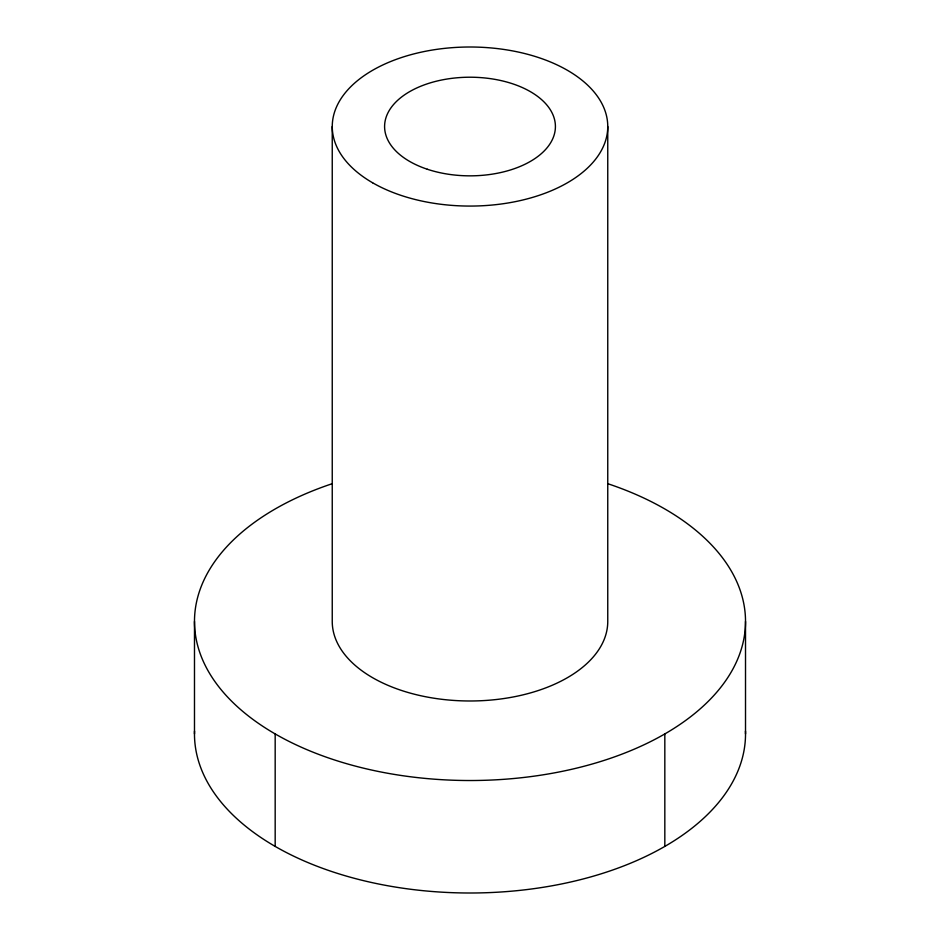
<?xml version="1.0" encoding="UTF-8"?>
<svg xmlns="http://www.w3.org/2000/svg" width="940" height="940" viewBox="0 0 940 940"><rect width="100%" height="100%" fill="white"/><g stroke="black" fill="none" stroke-linecap="round" stroke-linejoin="round"><path stroke-width="1.41" d="M745.514 621.446L745.514 733.928M664.827 733.928L664.827 846.411M607.757 126.536L607.757 621.446A137.757 79.536 0 0 1 470 700.982A137.757 79.536 0 0 1 332.243 621.446L332.243 126.536M275.173 733.928L275.173 846.411M194.486 621.446L194.486 733.928M607.757 483.689A275.514 159.072 0 0 1 681.065 723.694A275.514 159.072 0 0 1 258.935 723.694A275.514 159.072 0 0 1 332.243 483.689M745.479 731.085A275.514 159.072 0 0 1 470 893A275.514 159.072 0 0 1 194.521 731.085M372.593 182.771A137.757 79.536 0 0 0 603.069 147.122A137.757 79.536 0 0 0 434.351 49.714A137.757 79.536 0 0 0 372.593 182.771M427.289 169.235A85.411 49.315 0 0 0 555.411 126.536A85.411 49.315 0 0 0 427.289 83.825A85.411 49.315 0 0 0 427.289 169.235"/></g></svg>
